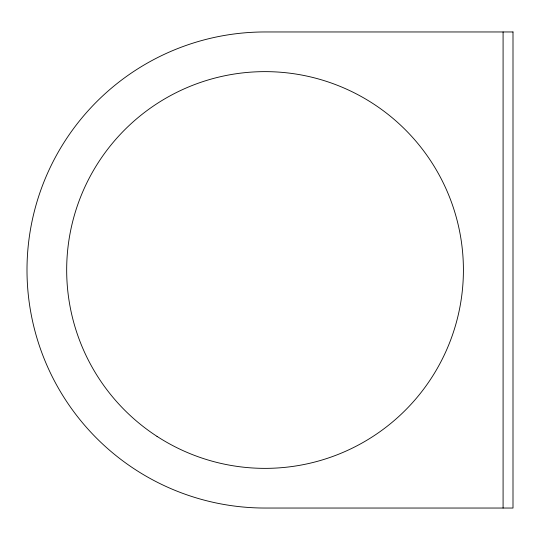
<?xml version="1.0" encoding="UTF-8"?>
<svg xmlns="http://www.w3.org/2000/svg" width="540" height="540" viewBox="0 0 540 540"><rect width="100%" height="100%" fill="white"/><g stroke="black" fill="none" stroke-linecap="round" stroke-linejoin="round"><path stroke-width="0.81" d="M503.084 31.961L503.084 508.039M513 31.961L265.039 31.961A238.039 238.039 0 0 0 27 270A238.039 238.039 0 0 0 265.039 508.039L513 508.039L513 31.961M157.005 436.367A198.369 198.369 0 0 0 463.138 280.382A198.369 198.369 0 0 0 174.987 93.251A198.369 198.369 0 0 0 157.005 436.367"/></g></svg>
